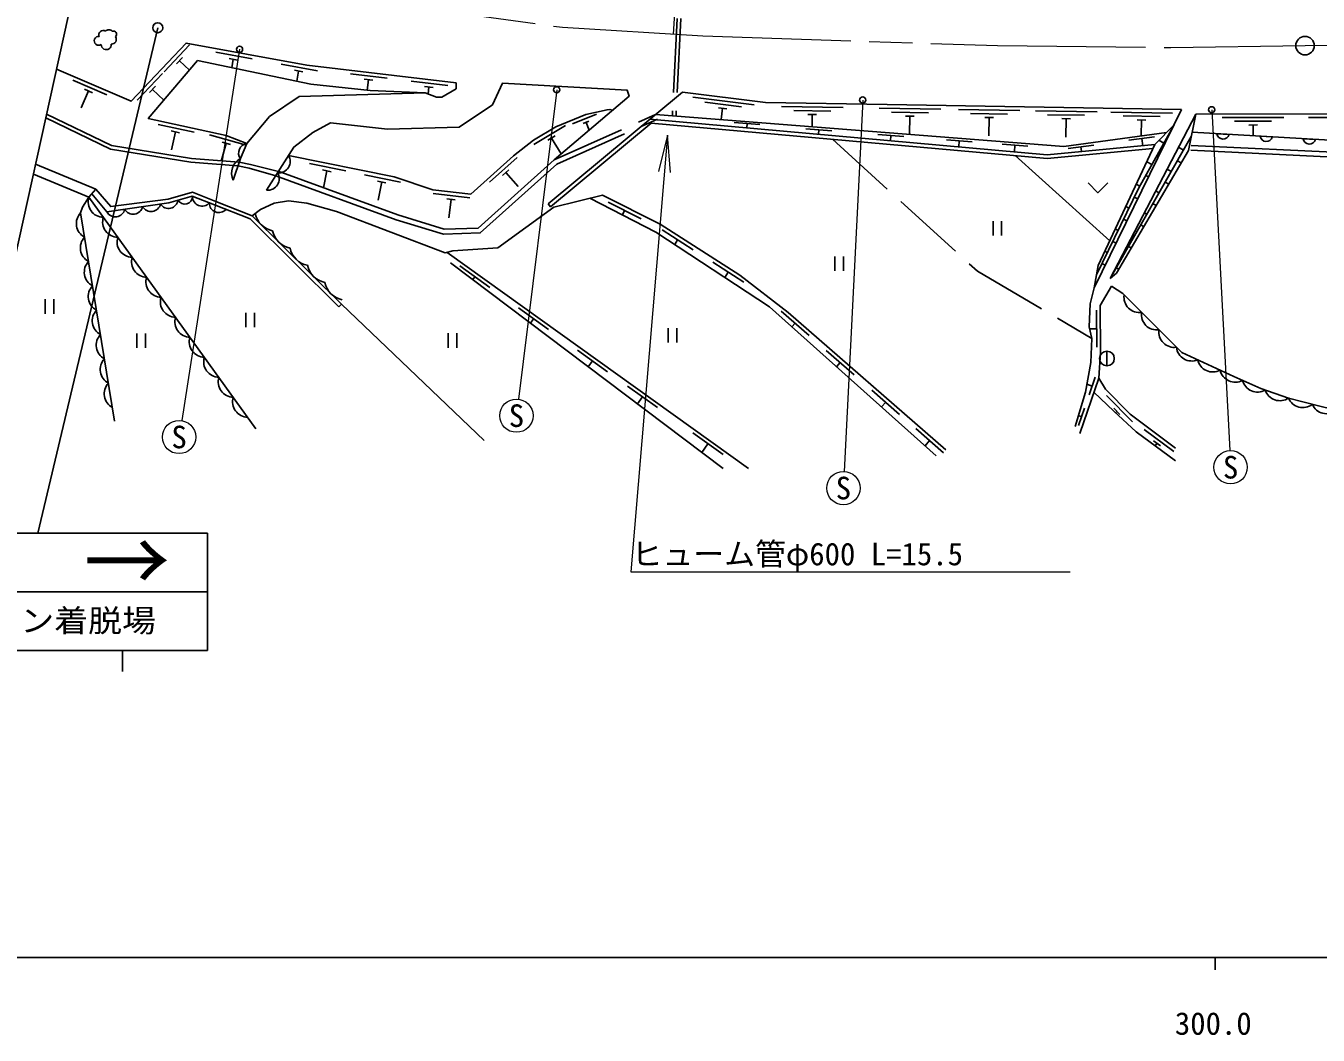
# Model space of a CAD drawing. Units: millimetres at full size, sheet at 1:1000; details may follow other scales. Extents: x 40000 to 680000, y 20000 to 380000.
# Drawn here: x 271567 to 376348, y 198715 to 280562 of the extents above; entities that cross this region are included whole.
import ezdxf
from ezdxf.enums import TextEntityAlignment as Align

# ---------------------------------------------------------------- set-up
doc = ezdxf.new("R2010")
doc.units = ezdxf.units.MM
doc.header["$LTSCALE"] = 1000
doc.linetypes.add('CHAIN', pattern=[18.5, 12, -1.5, 3.5, -1.5])
doc.linetypes.add('DASHED', pattern=[7.5, 6, -1.5])
for name, color, linetype, lineweight in [('M-BGD', 7, 'Continuous', 25), ('M-BMK', 2, 'CHAIN', 13), ('M-BMK-OTRS', 5, 'Continuous', 25), ('M-BMK-SRVR', 3, 'Continuous', 25), ('M-STR-HTXT', 7, 'Continuous', 13), ('M-STR-STRC', 7, 'Continuous', 25), ('M-TTL-BAND', 7, 'Continuous', 25)]:
    doc.layers.add(name, color=color, linetype=linetype, lineweight=lineweight)
doc.styles.add('ＭＳ ゴシック', font='')
doc.styles.get('ＭＳ ゴシック').set_extended_font_data('MS Gothic')

# ---------------------------------------------------------------- blocks, each defined once
blk = doc.blocks.new('open_arrow')
at = {"color": 0, "linetype": 'Continuous', "lineweight": -2}
blk.add_lwpolyline([(7.5, 1.25), (0, 0), (7.5, -1.25)], dxfattribs=at)

msp = doc.modelspace()

# ---------------------------------------------------------------- linework, layer by layer
at = {"layer": 'M-BGD', "linetype": 'DASHED'}
for p, q in [((324749, 288644), (323988, 273266)), ((325049, 288644), (324287, 273242)), ((314395, 269690), (322628, 273372)), ((314615, 269351), (322792, 273007)), ((286969, 266320), (289927, 265161)), ((286859, 266041), (289759, 264904))]:
    msp.add_line(p, q, dxfattribs=at)
at = {"layer": 'M-BGD'}
for p, q in [((284849, 279024), (282786, 276846)), ((284276, 277983), (283795, 277475)), ((284035, 277729), (284835, 276971)), ((289915, 277882), (286963, 278418)), ((288730, 277792), (288041, 277917)), ((288385, 277855), (288261, 277167)), ((282654, 276707), (280591, 274529)), ((295215, 276920), (292263, 277456)), ((294030, 276831), (293341, 276956)), ((293685, 276893), (293537, 276077)), ((300876, 276306), (297896, 276660)), ((278138, 274963), (275383, 276151)), ((282081, 275665), (281600, 275157)), ((299698, 276144), (299003, 276226)), ((299351, 276185), (299252, 275351)), ((305775, 275725), (302796, 276078)), ((304598, 275562), (303903, 275645)), ((304251, 275604), (304183, 275031)), ((276642, 275281), (276048, 273904)), ((276963, 275143), (276320, 275420)), ((281840, 275411), (282762, 274539)), ((330616, 274159), (325656, 274788)), ((329587, 273987), (326610, 274364)), ((328408, 273834), (327714, 273922)), ((328061, 273878), (327944, 272956)), ((337841, 273935), (332842, 274022)), ((336836, 273653), (333836, 273705)), ((345748, 273801), (340748, 273884)), ((344743, 273518), (341743, 273568)), ((352173, 273694), (347174, 273777)), ((358421, 273590), (353421, 273673)), ((358187, 259308), (365263, 273776)), ((364531, 273488), (359532, 273571)), ((285218, 271935), (282288, 272575)), ((315322, 272490), (312750, 270946)), ((322269, 272682), (314109, 265889)), ((317843, 273402), (315900, 272605)), ((317212, 272819), (316759, 272633)), ((316985, 272726), (317239, 272106)), ((331092, 272565), (328998, 272729)), ((330045, 272647), (330017, 272290)), ((335681, 273373), (334981, 273385)), ((335331, 273379), (335313, 272380)), ((343588, 273237), (342888, 273249)), ((343238, 273243), (343213, 271762)), ((351169, 273411), (348169, 273461)), ((350014, 273130), (349314, 273142)), ((349664, 273136), (349639, 271636)), ((357416, 273307), (354416, 273357)), ((356261, 273026), (355561, 273037)), ((355911, 273032), (355886, 271532)), ((359475, 260073), (366418, 273413)), ((363526, 273205), (360526, 273255)), ((362371, 272924), (361671, 272936)), ((362021, 272930), (362000, 271630)), ((392070, 273460), (366418, 273413)), ((373571, 273126), (368571, 273117)), ((372572, 272824), (369572, 272819)), ((371422, 272522), (370722, 272521)), ((371072, 272521), (371074, 271645)), ((380571, 273139), (375571, 273130)), ((284031, 271887), (283347, 272036)), ((283689, 271962), (283369, 270496)), ((289346, 270902), (286462, 271729)), ((314491, 271641), (313891, 271281)), ((314191, 271461), (314963, 270175)), ((336915, 272044), (334821, 272208)), ((335868, 272126), (335840, 271769)), ((342743, 271588), (340649, 271752)), ((341696, 271670), (341663, 271248)), ((359475, 260073), (366056, 271584)), ((363085, 271565), (361004, 271284)), ((362044, 271424), (362122, 270845)), ((364353, 271916), (364321, 271934)), ((366125, 271931), (393100, 270372)), ((369135, 271757), (368146, 271814)), ((372629, 271555), (371640, 271612)), ((376124, 271353), (375134, 271410)), ((287821, 271027), (287408, 269585)), ((288158, 270931), (287485, 271124)), ((348295, 271154), (346202, 271317)), ((347248, 271235), (347210, 270751)), ((352813, 270800), (350719, 270964)), ((351766, 270882), (351724, 270347)), ((358150, 270899), (356069, 270618)), ((357109, 270759), (357161, 270374)), ((363835, 271060), (363440, 271280)), ((365020, 270726), (365431, 270491)), ((365928, 271359), (366003, 271316)), ((392912, 269175), (366020, 270468)), ((393028, 269569), (366039, 270868)), ((272356, 269333), (277239, 267305)), ((297501, 268801), (294561, 269399)), ((311392, 269888), (309166, 267877)), ((359444, 263138), (351775, 270041)), ((362862, 269313), (362454, 269540)), ((363473, 270117), (363348, 270186)), ((364935, 269623), (365243, 269446)), ((272177, 268525), (276679, 266656)), ((296314, 268737), (295628, 268876)), ((295971, 268806), (295690, 267428)), ((301953, 267895), (299013, 268493)), ((310740, 268895), (310221, 268425)), ((310481, 268660), (311486, 267547)), ((362593, 268318), (362375, 268439)), ((364096, 268951), (364439, 268754)), ((300766, 267831), (300080, 267970)), ((300423, 267900), (300124, 266431)), ((361889, 267565), (361601, 267726)), ((363942, 267886), (364230, 267722)), ((290227, 247895), (276679, 266656)), ((307563, 266622), (304582, 266958)), ((306387, 266453), (305691, 266531)), ((306039, 266492), (305871, 265001)), ((321457, 264911), (318776, 266257)), ((361721, 266534), (361443, 266670)), ((362950, 266150), (363216, 265998)), ((363172, 267175), (363446, 267018)), ((278766, 248518), (276011, 265398)), ((289927, 265161), (297156, 257993)), ((314109, 265889), (313917, 266120)), ((320116, 265584), (319938, 265228)), ((361004, 265772), (360742, 265900)), ((362247, 265400), (362453, 265282)), ((289759, 264904), (296945, 257780)), ((349986, 264722), (349986, 263548)), ((350686, 264722), (350686, 263548)), ((360126, 263975), (359892, 264089)), ((360842, 264738), (360565, 264873)), ((361957, 264414), (362203, 264273)), ((325679, 262398), (323153, 264016)), ((324416, 263207), (324178, 262835)), ((359964, 262941), (359688, 263076)), ((361323, 263624), (361461, 263546)), ((305723, 262193), (330173, 244679)), ((359249, 262177), (359041, 262279)), ((360964, 262678), (361189, 262549)), ((328113, 244655), (305989, 261351)), ((309181, 259346), (306743, 261093)), ((329782, 259770), (327255, 261388)), ((337171, 261864), (337171, 260690)), ((337871, 261864), (337871, 260690)), ((359085, 261145), (358810, 261279)), ((359972, 260941), (360176, 260824)), ((360399, 261849), (360468, 261809)), ((307962, 260220), (307796, 259987)), ((328518, 260579), (328247, 260155)), ((273136, 258396), (273136, 257222)), ((273836, 258396), (273836, 257222)), ((296945, 257780), (297156, 257993)), ((297156, 257993), (308731, 246927)), ((289416, 257290), (289416, 256116)), ((290116, 257290), (290116, 256116)), ((313942, 255936), (311504, 257683)), ((312723, 256809), (312472, 256458)), ((335071, 255454), (332810, 257426)), ((358397, 254495), (358386, 257495)), ((323646, 256059), (323646, 254886)), ((324346, 256059), (324346, 254886)), ((333940, 256440), (333686, 256148)), ((358392, 255995), (357792, 255993)), ((280560, 255625), (280560, 254451)), ((281260, 255625), (281260, 254451)), ((305804, 255637), (305804, 254463)), ((306504, 255637), (306504, 254463)), ((318723, 252511), (316284, 254258)), ((338718, 252273), (336457, 254245)), ((359220, 254186), (359220, 252986)), ((317503, 253385), (317167, 252915)), ((337588, 253259), (337295, 252922)), ((358025, 251353), (357590, 251502)), ((357781, 250643), (358268, 252062)), ((322778, 249606), (320339, 251353)), ((321559, 250480), (321150, 249909)), ((342413, 249051), (340152, 251023)), ((361286, 248438), (359190, 250584)), ((341282, 250037), (340950, 249656)), ((356926, 248152), (357413, 249571)), ((360268, 249051), (359779, 249552)), ((357170, 248861), (356906, 248952)), ((360024, 249302), (359912, 249193)), ((328093, 245799), (325654, 247546)), ((345977, 245943), (343716, 247915)), ((364655, 246050), (362245, 247837)), ((326874, 246673), (326370, 245970)), ((344846, 246929), (344476, 246504)), ((363552, 246494), (362990, 246911)), ((363271, 246703), (363127, 246508))]:
    msp.add_line(p, q, dxfattribs=at)
for points in [[(274061, 277048), (280098, 274444), (284563, 279158), (294340, 277384), (306454, 275946)], [(306454, 275946), (306454, 275464), (305301, 274771), (304865, 274770), (303937, 275124), (299483, 275326), (294673, 275842), (285490, 277739), (281497, 273055), (287803, 271677), (289477, 271010)], [(291090, 267242), (293296, 270734), (294829, 271915), (296272, 272697), (300894, 272179), (306714, 272344), (309401, 274161), (310222, 275924), (320329, 275335), (320474, 274854), (314395, 269690)], [(288372, 268052), (288963, 269801), (289477, 271010), (291323, 273222), (293725, 274824), (303937, 275124)], [(365263, 273776), (341394, 274174), (331529, 274345), (324820, 275196), (313917, 266120)], [(292864, 270051), (301429, 268308), (304560, 267262), (307653, 266914), (311105, 270033), (312734, 271286), (314549, 272376), (316982, 273373), (318700, 273761), (318921, 273779), (319154, 273732)], [(273188, 273100), (278420, 270571), (284951, 269495), (288767, 269222)], [(273255, 273401), (278511, 270860), (284986, 269793), (288866, 269515)], [(322172, 272992), (354379, 270109), (363112, 270939)], [(322269, 272682), (354380, 269808), (362943, 270622)], [(364045, 271906), (355721, 270783), (322628, 273372)], [(364660, 272542), (363111, 270939), (358501, 261130), (358187, 259308)], [(364660, 272542), (361815, 267434), (358371, 260380)], [(366418, 273413), (365832, 270449), (359995, 260517), (359475, 260073)], [(291829, 268412), (301597, 264844), (305426, 263680), (308408, 263766), (314615, 269351)], [(292021, 268768), (301724, 265224), (305480, 264082), (308249, 264162), (314395, 269690)], [(277239, 267305), (276679, 266656), (276158, 265853), (276011, 265398)], [(277239, 267305), (278448, 265908), (283103, 266508), (285069, 267065), (286969, 266320)], [(357701, 267827), (358496, 267031), (359291, 267827)], [(393200, 267705), (392273, 265351), (391702, 262838), (391367, 261180), (391274, 258978), (391363, 255736), (391592, 254365), (392186, 251697), (393002, 249255), (393638, 247583), (391819, 247429), (388688, 247532), (386002, 247771), (381039, 248607), (376487, 249710), (373950, 250382), (371710, 251143), (369523, 252130), (365288, 254066), (360502, 258856), (359599, 259452)], [(276924, 266940), (278135, 265470), (283163, 266213), (285054, 266748), (286859, 266041)], [(289927, 265161), (290593, 265676), (291714, 266173), (292864, 266381), (294361, 266192), (296747, 265509), (305578, 262150), (306190, 262328), (309837, 262570), (314383, 265857), (318312, 266825), (322991, 264476), (329451, 260338), (333382, 257324), (346157, 246184)], [(345372, 245703), (331874, 257768), (322657, 263836), (317302, 266577)], [(358187, 259308), (357873, 258011), (357780, 256162), (358003, 255221), (357916, 253262), (357471, 250859), (356644, 248069)], [(359599, 259452), (358685, 257887), (358698, 254105), (358559, 251986), (357018, 247496)], [(358559, 251986), (359116, 251089), (361096, 249062), (364787, 246325)], [(364777, 245296), (361588, 247639), (359786, 249310), (358171, 250853)]]:
    msp.add_lwpolyline(points, dxfattribs=at)
at = {"layer": 'M-BGD', "linetype": 'DASHED'}
for points in [[(336964, 271367), (348739, 260657), (358003, 255221)], [(288866, 269515), (289785, 269308), (292050, 268761)], [(288767, 269222), (289686, 269014), (291829, 268412)]]:
    msp.add_lwpolyline(points, dxfattribs=at)
at = {"layer": 'M-BGD'}
msp.add_circle((359220, 253586), 600, dxfattribs=at)
for centre, radius, start, end in [((277831, 279844), 344, 56.54285, 204.08822), ((278294, 279867), 380, 42.60551, 135.96342), ((278674, 279885), 259, 308.68442, 112.76162), ((277471, 279345), 361, 82.71909, 304.52472), ((278085, 279044), 409, 179.46901, 6.34736), ((278522, 279468), 380, 265.31206, 34.29492), ((368646, 271883), 505, 187.86324, 345.52143), ((372141, 271681), 505, 187.86324, 345.52143), ((375635, 271479), 505, 187.86324, 345.52143), ((289584, 270250), 767, 98.08404, 215.84884), ((289574, 268620), 1330, 117.38663, 205.31046), ((292082, 269563), 922, 263.50674, 31.93971), ((291195, 268158), 922, 263.50674, 31.93971), ((277872, 266284), 1250, 162.70564, 268.96584), ((283139, 266542), 784, 213.21983, 351.60619), ((284455, 266725), 618, 208.94473, 1.45273), ((285857, 266725), 784, 179.99183, 318.37819), ((287226, 266204), 784, 179.99183, 317.19519), ((276912, 264532), 1250, 136.13923, 242.39943), ((278819, 265852), 784, 209.22138, 347.60774), ((280269, 266067), 784, 209.22138, 347.60774), ((281718, 266281), 784, 209.22138, 347.60774), ((291925, 265708), 1796, 191.64738, 258.84489), ((279043, 264663), 1250, 162.70564, 268.96584), ((277234, 262558), 1250, 136.13923, 242.39943), ((280214, 263041), 1250, 162.70564, 268.96584), ((293337, 264309), 1796, 191.64738, 258.84489), ((294748, 262909), 1796, 191.64738, 258.84489), ((277556, 260584), 1250, 136.13923, 242.39943), ((281385, 261420), 1250, 162.70564, 268.96584), ((296160, 261510), 1796, 191.64738, 258.84489), ((282556, 259799), 1250, 162.70564, 268.96584), ((277879, 258610), 1250, 136.13923, 242.39943), ((297571, 260110), 1796, 191.64738, 258.84489), ((283727, 258177), 1250, 162.70564, 268.96584), ((361855, 258563), 1250, 171.90005, 278.16026), ((278201, 256636), 1250, 136.13923, 242.39943), ((284898, 256556), 1250, 162.70564, 268.96584), ((363269, 257148), 1250, 171.82134, 278.08155), ((364683, 255733), 1250, 171.84857, 278.10877), ((278523, 254662), 1250, 136.13923, 242.39943), ((286069, 254935), 1250, 162.70564, 268.96584), ((287240, 253313), 1250, 162.70564, 268.96584), ((366102, 254631), 1250, 186.20608, 292.46629), ((278845, 252688), 1250, 136.13923, 242.39943), ((367801, 253742), 1250, 192.29933, 298.55954), ((369619, 252913), 1250, 192.40934, 298.66955), ((279167, 250714), 1250, 136.13923, 242.39943), ((288411, 251692), 1250, 162.70564, 268.96584), ((371434, 252110), 1250, 193.59286, 299.85307), ((289582, 250070), 1250, 162.70564, 268.96584), ((373244, 251414), 1250, 198.10299, 304.36319), ((375102, 250853), 1250, 202.02601, 308.28622), ((377028, 250358), 1250, 202.86278, 309.12298)]:
    msp.add_arc(centre, radius, start, end, dxfattribs=at)
at = {"layer": 'M-BMK'}
msp.add_lwpolyline([(276322, 287273), (286008, 284924), (300965, 282368), (315077, 280447), (326462, 279740), (350359, 278966), (364392, 278800), (375284, 278959), (475192, 279785), (575116, 280286)], dxfattribs=at)
at = {"layer": 'M-BMK-OTRS'}
msp.add_line((267375, 246804), (285108, 327009), dxfattribs=at)
at = {"layer": 'M-BMK-SRVR'}
msp.add_circle((375284, 278959), 750, dxfattribs=at)
at = {"layer": 'M-STR-HTXT'}
for p, q in [((326130, 313178), (324061, 279889)), ((288892, 278665), (284201, 248554)), ((314607, 275378), (311509, 250290)), ((339423, 274545), (337920, 244430)), ((367718, 273757), (369177, 246118))]:
    msp.add_line(p, q, dxfattribs=at)
msp.add_lwpolyline([(323601, 271707), (320613, 236287), (356231, 236287)], dxfattribs=at)
for centre in [(311343, 248950), (283993, 247220), (369248, 244769), (337853, 243081)]:
    msp.add_circle(centre, 1350, dxfattribs=at)
at = {"layer": 'M-STR-STRC'}
for p, q in [((282265, 280407), (272545, 239418)), ((258795, 239418), (286295, 239418)), ((286295, 239418), (286295, 229918)), ((286295, 234668), (258795, 234668)), ((286295, 229918), (258795, 229918)), ((279411, 229918), (279411, 228214))]:
    msp.add_line(p, q, dxfattribs=at)
for centre, radius in [((282265, 280407), 400), ((288892, 278665), 250), ((314607, 275378), 250), ((339423, 274545), 250), ((367718, 273757), 250)]:
    msp.add_circle(centre, radius, dxfattribs=at)
at = {"layer": 'M-TTL-BAND'}
for p, q in [((40000, 205000), (579000, 205000)), ((368000, 205000), (368000, 204000))]:
    msp.add_line(p, q, dxfattribs=at)

# ---------------------------------------------------------------- block references
at = {"layer": 'M-STR-HTXT', "xscale": 400, "yscale": 400, "rotation": 265.2}
msp.add_blockref('open_arrow', (323601, 271707), dxfattribs=at)

# ---------------------------------------------------------------- texts
at = {"layer": 'M-STR-HTXT', "style": 'ＭＳ ゴシック'}
for p in [(311343, 248950), (283993, 247220), (369248, 244769), (337853, 243081)]:
    msp.add_text('S', height=1833, dxfattribs=at).set_placement(p, align=Align.MIDDLE_CENTER)
msp.add_text('ヒューム管φ600 L=15.5', height=1833, dxfattribs=at).set_placement((320687, 237732), align=Align.MIDDLE_LEFT)
at = {"layer": 'M-STR-STRC', "style": 'ＭＳ ゴシック'}
msp.add_text('↑', height=5132, rotation=270, dxfattribs=at).set_placement((275580, 240716), align=Align.BOTTOM_LEFT)
at = {"layer": 'M-STR-STRC', "style": 'ＭＳ ゴシック', "width": 1.1}
msp.add_text('チェーン着脱場', height=1833, dxfattribs=at).set_placement((262865, 230861), align=Align.BOTTOM_LEFT)
at = {"layer": 'M-TTL-BAND', "style": 'ＭＳ ゴシック'}
msp.add_text('300.0', height=1833, dxfattribs=at).set_placement((367844, 198195), align=Align.BOTTOM_CENTER)

doc.saveas('drawing.dxf')
